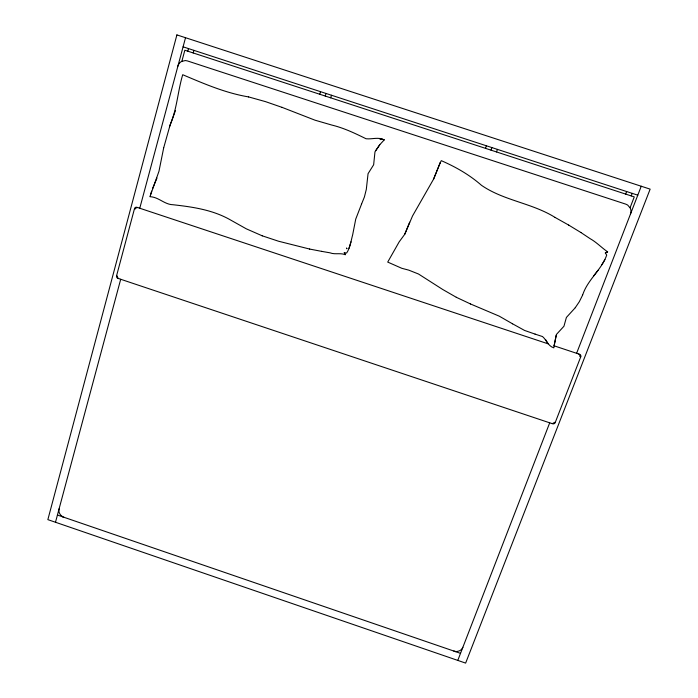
<?xml version="1.0" encoding="UTF-8"?>
<svg xmlns="http://www.w3.org/2000/svg" width="698" height="698" viewBox="0 0 698 698"><rect width="100%" height="100%" fill="white"/><g stroke="black" fill="none" stroke-linecap="round" stroke-linejoin="round"><path stroke-width="1.05" d="M163.707 147.767L170.172 124.759C177.039 108.836 177.763 91.29 182.71 74.712C203.999 83.725 225.471 93.043 248.619 96.917M575.257 307.705L579.296 301.737L582.655 295.018C587.437 279.846 601.615 269.847 606.728 255.058L605.314 252.973L607.705 251.899C601.755 247.842 596.659 242.337 590.176 238.699L580.753 232.425M554.02 346.417L553.854 347.866C548.052 346.121 546.674 340.118 542.529 336.558L535.043 334.106M361.451 204.34L364.417 196.932L366.31 189.376L368.055 173.68L373.648 164.78L374.974 151.824L379.799 144.669L384.284 139.827L381.893 139.19L380.218 139.574L381.893 139.19M556.21 335.188L554.081 345.885L556.454 334.412L563.949 326.245L566.401 317.433L575.239 307.766M163.69 147.854L158.97 171.289L150.149 196.147M321.577 251.35L329.971 252.816C334.961 254.796 340.362 252.667 345.231 254.691L344.21 252.632L346.609 253.06C350.221 247.729 350.972 240.897 352.673 234.772L355.736 219.102L361.52 204.182M554.09 345.815L579.532 354.27A2.085 1.981 -16.8 0 1 580.753 356.8L555.198 422.604A2.042 1.928 -8.3 0 1 552.58 423.782L117.91 278.336A2.007 1.885 54.3 0 1 116.549 275.85L134.513 208.589A2.05 1.937 61.7 0 1 136.921 207.297L548.105 343.826L545.67 339.708M55.491 522.252L120.702 279.27M139.766 208.24L185.528 37.709M181.855 61.328L184.839 50.23L634.264 196.897L630.067 207.777M62.235 516.686L63.989 517.288M187.797 51.198L188.495 48.598M193.206 52.961L193.913 50.369M150.122 196.225L149.991 196.705C158.69 196.976 164.423 204.61 173.148 204.75C193.163 206.974 213.553 210.011 231.186 220.35L246.324 228.839L262.274 235.837M349 248.252L350.989 241.831M151.623 191.121L150.62 194.472M319.771 94.265L320.556 91.682M325.233 96.045L326.018 93.462M330.695 97.833L331.489 95.251M433.65 178.985L440.185 162.782M169.544 126.661L175.486 110.493M456.44 297.357L442.802 289.539L418.503 274.009L408.723 270.126L401.812 268.302L387.713 262.082L399.195 241.831L404.761 234.258L412.544 215.926L433.615 179.072L440.106 162.948M485.494 148.342L486.375 145.786M491.017 150.149L491.907 147.583M496.54 151.946L497.43 149.389M409.665 222.191L404.761 234.258M625.652 194.088L626.63 191.54M455.585 651.662L457.469 651.382A7.154 6.491 8.8 0 0 462.87 647.29M631.228 195.902L632.205 193.355M457.792 660.404L549.71 422.822M576.609 353.293L641.244 186.244M156.98 178.069L152.548 188.539M440.194 162.774L441.284 160.645C455.707 166.97 469.326 174.674 481.393 185.24L481.882 185.589C504.2 200.78 532.286 203.109 555.137 217.471M604.93 259.604L601.816 264.751M375.725 150.594L379.799 144.669M593.614 275.946L598.038 270.3M605.314 252.973L607.356 251.995M137.681 207.55L136.293 207.699L135.421 208.894L134.513 208.589M309.528 249.038L321.752 251.385M453.787 651.042L455.611 651.435M309.703 249.073L278.519 241.22L262.108 235.776M248.444 96.874L265.528 101.638L282.158 107.405M384.232 139.879C378.325 136.738 372.191 139.452 366.057 138.754C354.977 133.301 343.835 127.943 331.759 125.047L315.007 120.187L281.992 107.335M183.077 46.827L637.789 195.178M580.753 356.8L579.82 356.495L579.811 354.985L578.747 354.008M116.549 275.85L117.439 276.146L117.587 277.638L118.66 278.589M555.198 422.604L554.291 422.299L553.27 423.416L551.621 423.468M57.428 515.037L460.523 653.354M535.218 334.159L524.556 330.433L512.393 323.724M470.365 303.909L499.218 316.15L512.55 323.811M456.283 297.278L470.531 303.979M554.971 217.383L568.809 225.149M568.652 225.061L580.91 232.521M62.349 516.494L60.935 515.325A7.024 6.352 37.7 0 1 59.094 508.825M345.231 254.691L344.358 252.659M630.425 214.199A8.263 7.818 -35.8 0 0 630.277 208.109L627.642 205.038L625.774 204.139L187.317 60.901L185.336 60.543L181.497 61.476A8.114 7.626 78.1 0 0 177.868 66.24M176.899 34.9L47.857 519.635L465.636 663.1L650.143 189.141L176.899 34.9M582.446 294.896L582.516 294.853M164.187 176.228L164.187 176.228M346.862 248.697L346.54 248.174L346.862 248.697"/></g></svg>
